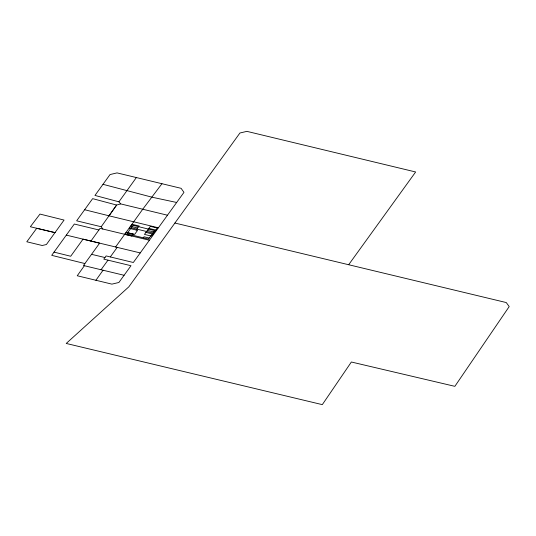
<?xml version="1.0" encoding="UTF-8"?>
<svg xmlns="http://www.w3.org/2000/svg" width="536" height="536" viewBox="0 0 536 536"><rect width="100%" height="100%" fill="white"/><g stroke="black" fill="none" stroke-linecap="round" stroke-linejoin="round"><path stroke-width="0.8" d="M101.217 226.748L116.62 205.047L92.634 198.648L76.635 220.819L101.217 226.748L102.832 229.046M84.641 209.73L109.063 215.82L116.627 205.04L120.687 203.901L167.466 215.211L183.969 192.357L181.094 188.317L117.022 172.894L110.048 174.555L94.966 195.432L118.918 201.817L120.687 203.901M84.387 265.722L77.244 275.759L111.897 284.134L118.891 282.479L130.992 265.715L103.803 259.143L106.141 255.927L133.323 262.499L167.466 215.211M95.904 280.274L103.066 270.218M90.946 241.053L100.051 228.356L149.397 240.235M118.918 201.817L136.365 177.55M84.889 263.558L51.704 255.344L74.316 224.035L98.899 229.971M161.952 183.707L142.643 209.355L115.588 246.989M101.056 269.735L107.984 260.154M110.302 256.945L117.216 247.384M348.728 264.637L415.641 171.976L246.895 131.36L239.92 133.015L128.821 286.847L66.223 343.449L322.31 404.64L351.355 362.008L454.863 386.335L509.2 306.579L506.252 302.552L174.91 223.036M132.097 235.09L132.848 234.065L127.588 232.785M133.25 234.038L131.782 236.048L124.821 234.353L126.288 232.343L134.63 234.379L137.571 230.359L129.223 228.323L132.164 224.303L139.126 225.998L136.191 230.018M143.239 237.803L143.99 236.778L149.243 238.058M176.659 202.474L152.177 197.241L102.992 184.317M91.556 254.325L104.976 257.535M109.063 215.82L158.381 227.787M66.303 235.116L140.238 252.925M124.091 275.283L83.475 265.508L99.636 243.143L83.04 239.156L70.712 256.255L54.029 252.121M148.861 228.37L155.822 230.071M130.697 226.313L137.658 228.008M147.393 230.38L154.355 232.081M131.26 227.76L152.914 233.039M145.926 232.39L152.887 234.091M54.994 232.624L46.411 244.517L42.223 245.501L26.8 241.783L36.729 228.276L54.994 232.624L64.065 220.068L39.965 214.078L30.351 226.748L54.994 232.624M133.042 225.328L126.844 233.81L148.499 239.083L154.696 230.607L133.042 225.328M150.328 226.36L144.452 234.4L151.413 236.101L157.296 228.061L150.328 226.36"/></g></svg>
